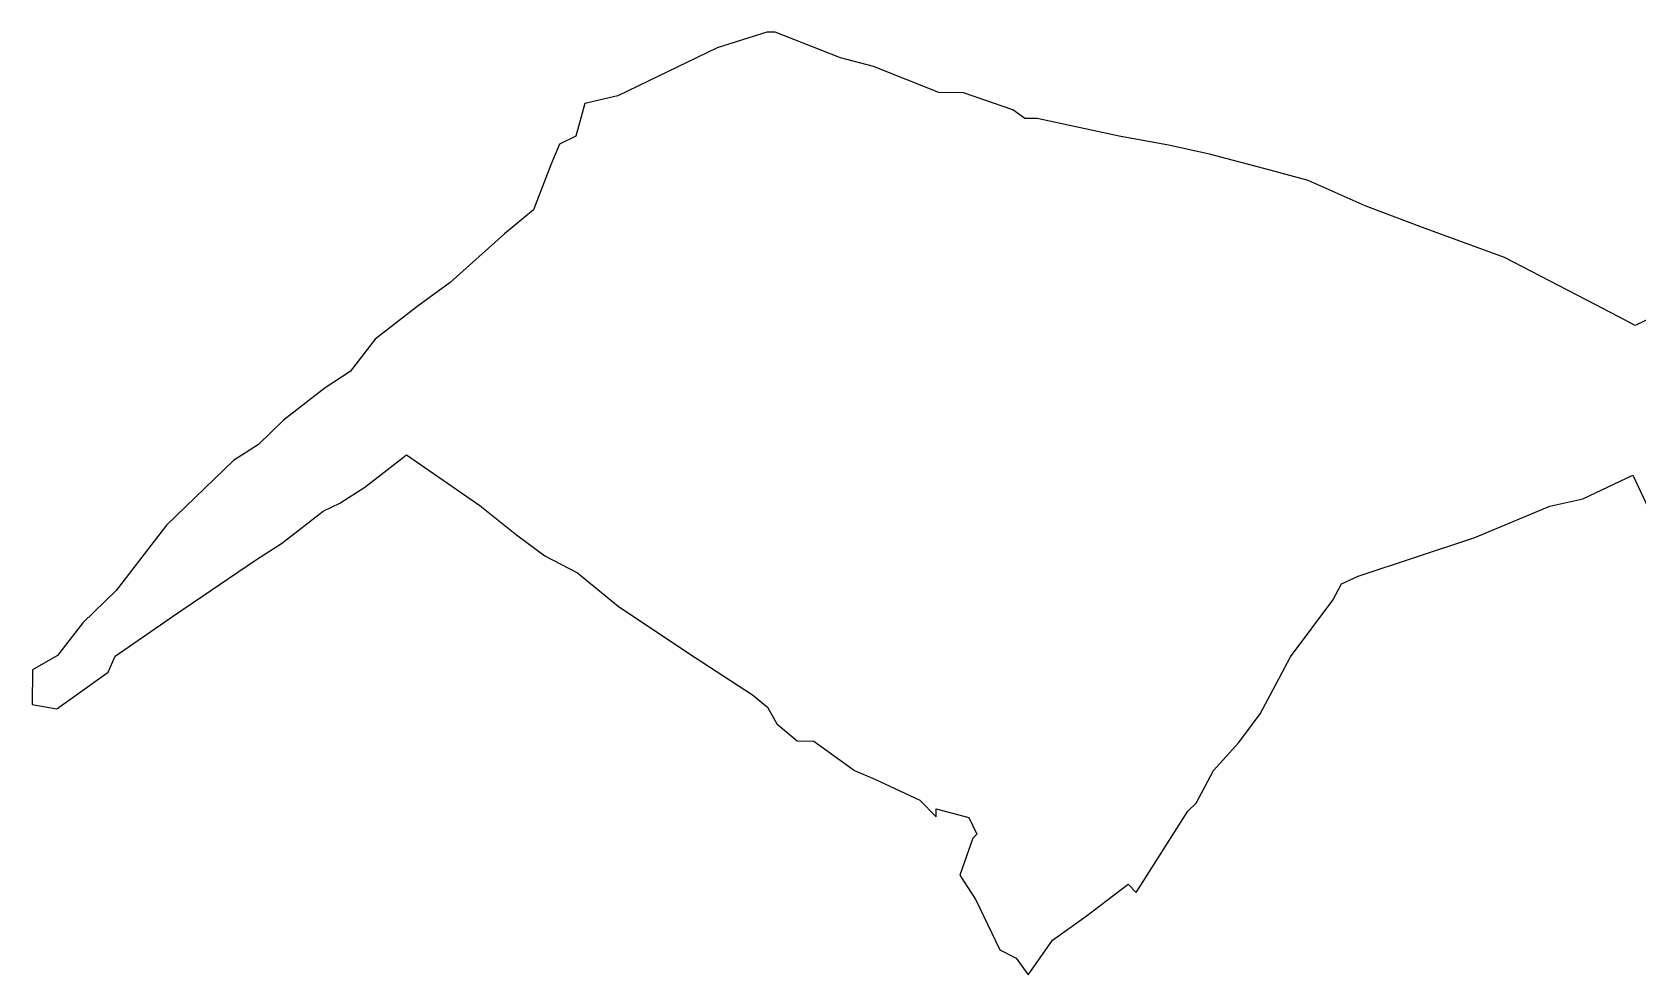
# Model space of a CAD drawing. Header units: metres. Extents: x 257001 to 263849, y 2203477 to 2206997.
# Drawn here: x 257001 to 260121, y 2204289 to 2206120 of the extents above; entities that cross this region are included whole.
import ezdxf

# ---------------------------------------------------------------- set-up
doc = ezdxf.new("R2010")
doc.units = ezdxf.units.M
doc.header["$MEASUREMENT"] = 0
doc.layers.add('VILLAGE BOUNDRY', color=1, linetype='Continuous')

msp = doc.modelspace()

# ---------------------------------------------------------------- linework, layer by layer
at = {"layer": 'VILLAGE BOUNDRY'}
msp.add_lwpolyline([(260212.4, 2205597.3), (260115.7, 2205550.8), (260084, 2205567.3), (260020.5, 2205600.2), (259861.8, 2205682.7), (259702.7, 2205741.1), (259591.3, 2205782.8), (259480.1, 2205832.5), (259416.3, 2205849.4), (259288.9, 2205883.4), (259209.1, 2205900.6), (259113.4, 2205918.1), (258953.9, 2205952.5), (258929.9, 2205952.9), (258906.2, 2205969.2), (258810.7, 2206002.7), (258762.7, 2206003.4), (258635.5, 2206053.4), (258571.8, 2206070.3), (258444.6, 2206120.2), (258428.5, 2206120.5), (258332.1, 2206090), (258235.4, 2206043.4), (258138.7, 2205996.9), (258074.5, 2205981.9), (258057.5, 2205918.2), (258025.3, 2205902.7), (258008.7, 2205862.9), (257975.3, 2205775.4), (257918.6, 2205728.3), (257813.2, 2205633.9), (257748.5, 2205586.9), (257667.5, 2205524.2), (257618.5, 2205460.9), (257570.1, 2205429.7), (257489.1, 2205366.9), (257440.4, 2205319.6), (257391.9, 2205288.4), (257262, 2205162.4), (257164.1, 2205035.9), (257099.1, 2204972.9), (257050.2, 2204909.6), (257001.7, 2204881.6), (257000.7, 2204814.4), (257048.6, 2204805.7), (257148.8, 2204876.8), (257162.2, 2204907.9), (257275.3, 2204986.2), (257437, 2205095.7), (257485.5, 2205127), (257566.4, 2205189.8), (257598.6, 2205205.2), (257647.1, 2205236.5), (257728, 2205299.3), (257870.6, 2205201.1), (257941.7, 2205144), (257997, 2205103.2), (258060.5, 2205070.2), (258139.5, 2205005), (258274.2, 2204914.9), (258400.9, 2204833), (258430, 2204809.3), (258448, 2204776.3), (258487.5, 2204743.7), (258519.5, 2204743.2), (258598.6, 2204686), (258638.4, 2204669.4), (258725.7, 2204628.1), (258757.2, 2204595.6), (258757.5, 2204611.6), (258789.4, 2204603.1), (258821.2, 2204594.6), (258836.7, 2204562.4), (258828.6, 2204554.5), (258803.5, 2204482.9), (258834.8, 2204434.4), (258865.8, 2204369.9), (258881.3, 2204337.7), (258913, 2204321.2), (258936.5, 2204288.9), (258950.6, 2204309.2), (258983.8, 2204356.5), (259049, 2204403), (259130.6, 2204465.2), (259146.3, 2204448.8), (259246.3, 2204606.7), (259262.7, 2204622.4), (259296.3, 2204685.7), (259345.7, 2204740.6), (259387.1, 2204795.8), (259412.3, 2204843.3), (259445.8, 2204906.6), (259528.6, 2205016.9), (259545.4, 2205048.5), (259577.8, 2205063.8), (259804.1, 2205138.6), (259949.9, 2205199.2), (260014.3, 2205213.6), (260111.6, 2205259.4), (260157.4, 2205162.1)], dxfattribs=at)

doc.saveas('drawing.dxf')
